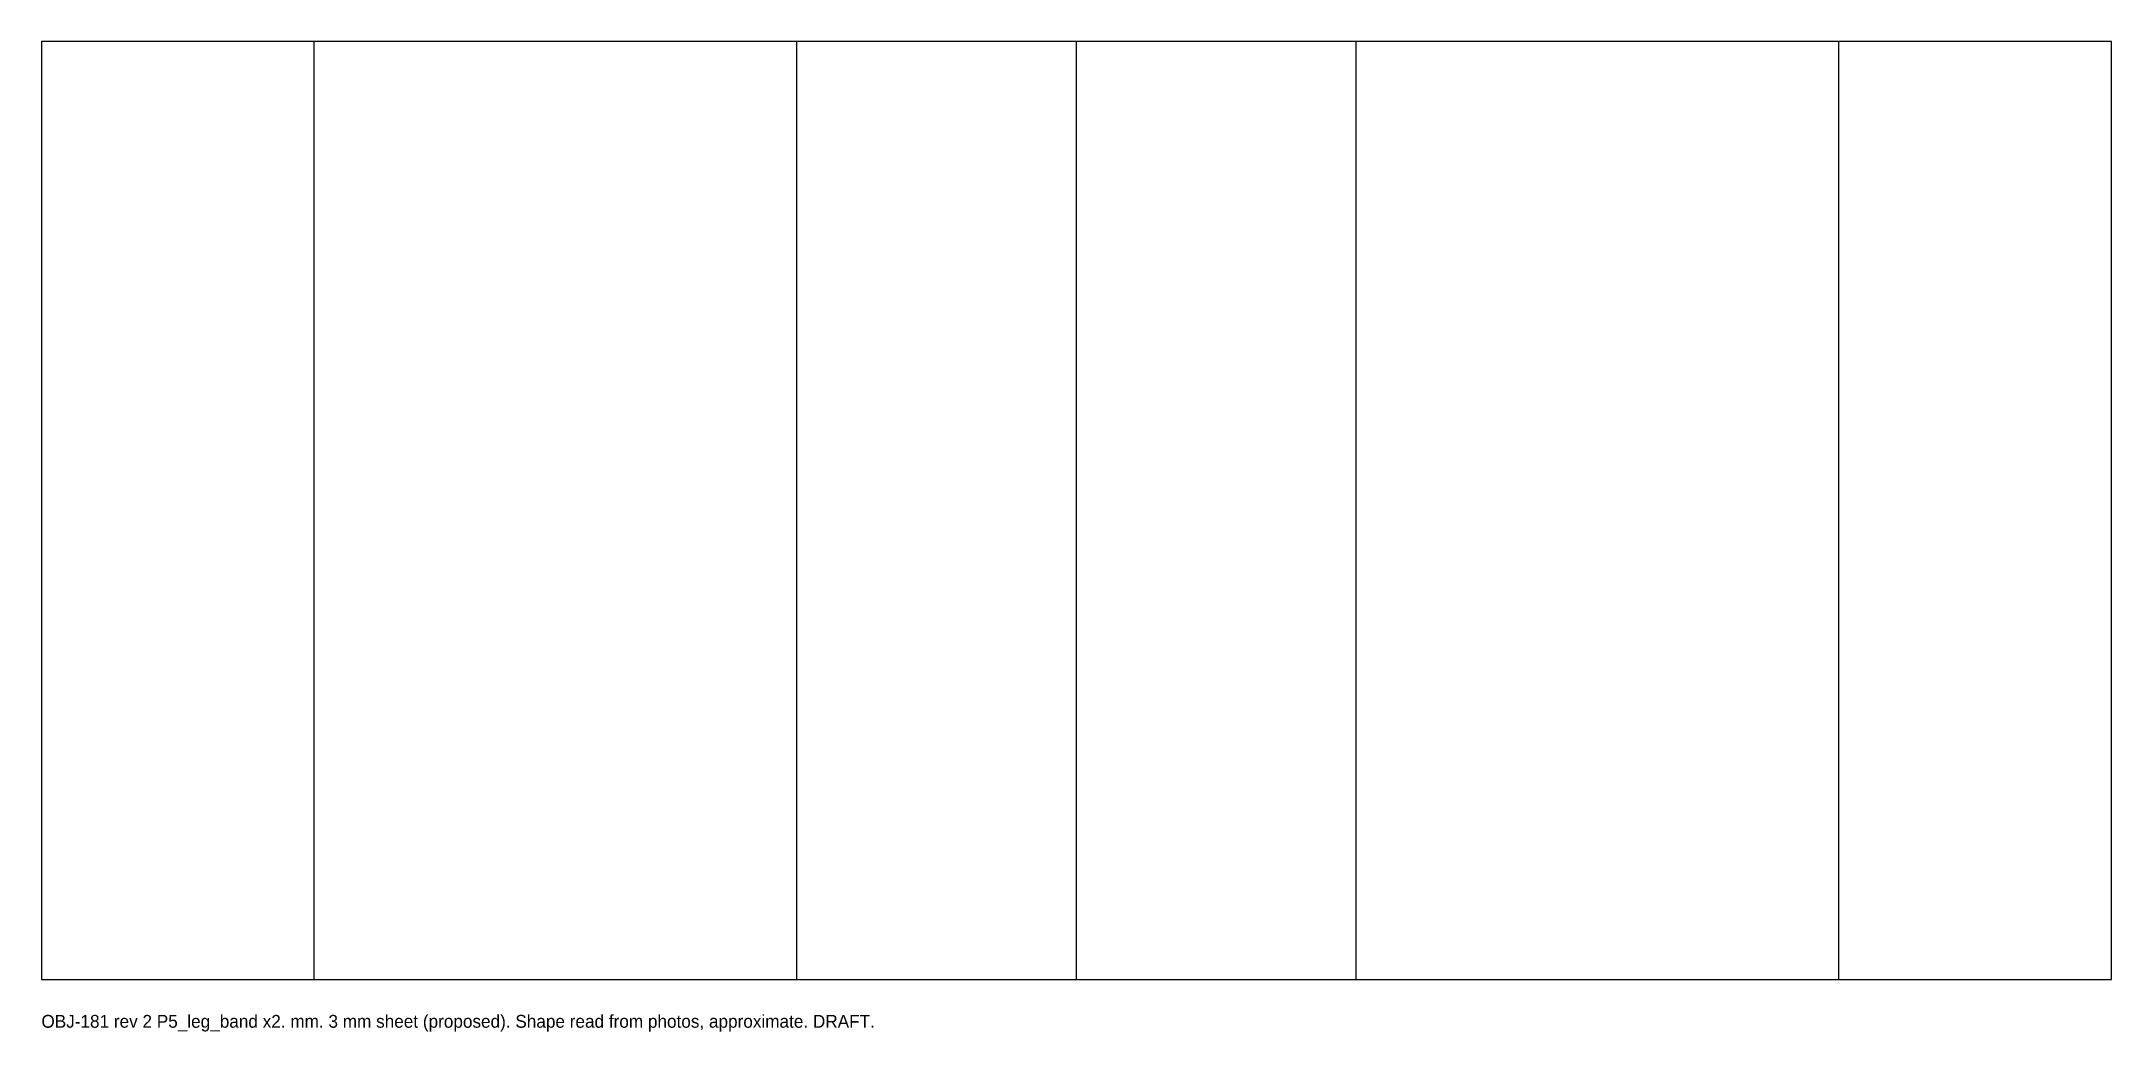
# Model space of a CAD drawing. Header units: millimetres. Extents: x 0 to 1291, y -32 to 585.
import ezdxf

# ---------------------------------------------------------------- set-up
doc = ezdxf.new("R2010")
doc.units = ezdxf.units.MM
for name, color, linetype in [('BEND', 5, 'Continuous'), ('CUT', 7, 'Continuous'), ('NOTE', 8, 'Continuous')]:
    doc.layers.add(name, color=color, linetype=linetype)

msp = doc.modelspace()

# ---------------------------------------------------------------- linework, layer by layer
at = {"layer": 'BEND'}
for p, q in [((170, 0), (170, 585)), ((471, 0), (471, 585)), ((645.4, 0), (645.4, 585)), ((819.8, 0), (819.8, 585)), ((1120.8, 0), (1120.8, 585))]:
    msp.add_line(p, q, dxfattribs=at)
at = {"layer": 'CUT'}
msp.add_lwpolyline([(0, 0), (1290.8, 0), (1290.8, 585), (0, 585)], close=True, dxfattribs=at)

# ---------------------------------------------------------------- texts
at = {"layer": 'NOTE'}
msp.add_text('OBJ-181 rev 2 P5_leg_band x2. mm. 3 mm sheet (proposed). Shape read from photos, approximate. DRAFT.', height=8, dxfattribs=at).set_placement((0, -30))

doc.saveas('drawing.dxf')
